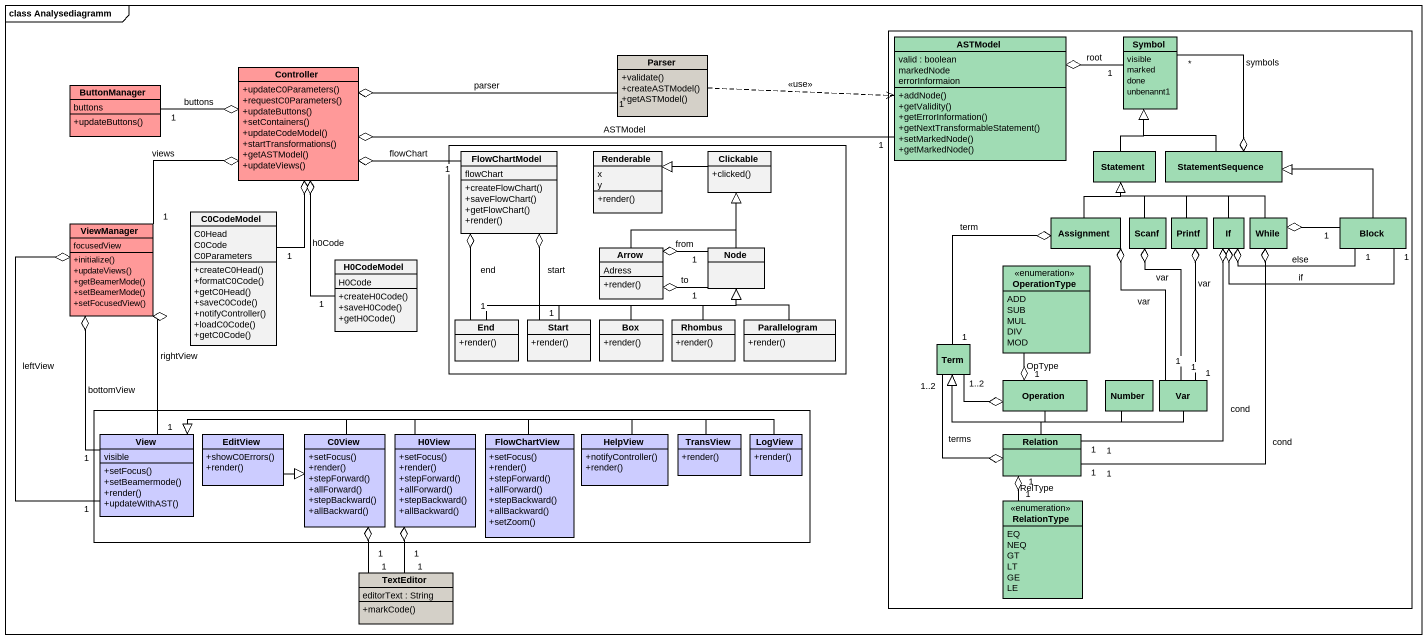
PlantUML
@startuml
mainframe class Analysediagramm
hide circle
hide empty members
skinparam classAttributeIconSize 0
rectangle " " as rectangle1 {
  class ASTModel #A0DCB4 {
    valid : boolean
    markedNode
    errorInformaion
    +addNode()
    +getValidity()
    +getErrorInformation()
    +getNextTransformableStatement()
    +setMarkedNode()
    +getMarkedNode()
  }
  class Symbol #A0DCB4 {
    visible
    marked
    done
    unbenannt1
  }
  class Statement #A0DCB4
  class StatementSequence #A0DCB4
  class Assignment #A0DCB4
  class Scanf #A0DCB4
  class Printf #A0DCB4
  class "If" as If_ #A0DCB4
  class "While" as While_ #A0DCB4
  class Block #A0DCB4
  enum OperationType #A0DCB4 {
    ADD
    SUB
    MUL
    DIV
    MOD
  }
  class Term #A0DCB4
  class Operation #A0DCB4
  class Number #A0DCB4
  class Var #A0DCB4
  class Relation #A0DCB4
  enum RelationType #A0DCB4 {
    EQ
    NEQ
    GT
    LT
    GE
    LE
  }
}
class ButtonManager #FF9999 {
  buttons
  +updateButtons()
}
class Controller #FF9999 {
  +updateC0Parameters()
  +requestC0Parameters()
  +updateButtons()
  +setContainers()
  +updateCodeModel()
  +startTransformations()
  +getASTModel()
  +updateViews()
}
class Parser #D4D0C8 {
  +validate()
  +createASTModel()
  +getASTModel()
}
rectangle " " as rectangle2 {
  class FlowChartModel {
    flowChart
    +createFlowChart()
    +saveFlowChart()
    +getFlowChart()
    +render()
  }
  class Renderable {
    x
    y
    +render()
  }
  class Clickable {
    +clicked()
  }
  class Arrow {
    Adress
    +render()
  }
  class "Node" as Node_
  class "End" as End_ {
    +render()
  }
  class "Start" as Start_ {
    +render()
  }
  class "Box" as Box_ {
    +render()
  }
  class Rhombus {
    +render()
  }
  class Parallelogram {
    +render()
  }
}
class ViewManager #FF9999 {
  focusedView
  +initialize()
  +updateViews()
  +getBeamerMode()
  +setBeamerMode()
  +setFocusedView()
}
class C0CodeModel {
  C0Head
  C0Code
  C0Parameters
  +createC0Head()
  +formatC0Code()
  +getC0Head()
  +saveC0Code()
  +notifyController()
  +loadC0Code()
  +getC0Code()
}
class H0CodeModel {
  H0Code
  +createH0Code()
  +saveH0Code()
  +getH0Code()
}
rectangle " " as rectangle3 {
  class View #CCCCFF {
    visible
    +setFocus()
    +setBeamermode()
    +render()
    +updateWithAST()
  }
  class EditView #CCCCFF {
    +showC0Errors()
    +render()
  }
  class C0View #CCCCFF {
    +setFocus()
    +render()
    +stepForward()
    +allForward()
    +stepBackward()
    +allBackward()
  }
  class H0View #CCCCFF {
    +setFocus()
    +render()
    +stepForward()
    +allForward()
    +stepBackward()
    +allBackward()
  }
  class FlowChartView #CCCCFF {
    +setFocus()
    +render()
    +stepForward()
    +allForward()
    +stepBackward()
    +allBackward()
    +setZoom()
  }
  class HelpView #CCCCFF {
    +notifyController()
    +render()
  }
  class TransView #CCCCFF {
    +render()
  }
  class LogView #CCCCFF {
    +render()
  }
}
class TextEditor #D4D0C8 {
  editorText : String
  +markCode()
}
ASTModel o-right- "1" Symbol : root
Controller o-right- "1" ASTModel : ASTModel
Controller o-left- "1" ButtonManager : buttons
Controller o-right- "1" Parser : parser
Controller o-right- "1" FlowChartModel : flowChart
Controller o-- "1" ViewManager : views
Controller o-- "1" C0CodeModel
Controller o-- "1" H0CodeModel : h0Code
Parser .right.> ASTModel : <<use>>
FlowChartModel o-- "1" End_ : end
FlowChartModel o-- "1" Start_ : start
Clickable -left-|> Renderable
Statement -up-|> Symbol
StatementSequence -up-|> Symbol
StatementSequence o-up- "*" Symbol : symbols
ViewManager o-- "1" View : bottomView
ViewManager o-- "1" View : leftView
ViewManager o-- "1" View : rightView
Assignment -up-|> Statement
Assignment o-- "1" Term : term
Assignment o-- "1" Var : var
Scanf -up-|> Statement
Scanf o-- "1" Var : var
Printf -up-|> Statement
Printf o-- "1" Var : var
If_ -up-|> Statement
If_ o-right- "1" Block : if
If_ o-right- "1" Block : else
If_ o-- "1\n1" Relation : cond
While_ -left-|> Statement
While_ o-right- "1" Block
While_ o-- "1\n1" Relation : cond
Block -left-|> StatementSequence
Arrow -up-|> Clickable
Arrow o-right- "1" Node_ : from
Arrow o-right- "1" Node_ : to
Node_ -up-|> Clickable
End_ -right-|> Node_
Start_ -right-|> Node_
Box_ -up-|> Node_
Rhombus -up-|> Node_
Parallelogram -up-|> Node_
Operation o-up- "1" OperationType : OpType
Operation -left-|> Term
Operation o-left- "1..2" Term
Number -left-|> Term
Var -left-|> Term
EditView -right-|> C0View
C0View -left-|> View
C0View o-- "1\n1" TextEditor
H0View -left-|> View
H0View o-- "1\n1" TextEditor
FlowChartView -left-|> View
HelpView -left-|> View
TransView -left-|> View
LogView -left-|> View
Relation o-up- "1..2" Term : terms
Relation -up-|> Term
Relation o-- "1\n1" RelationType : RelType
@enduml
